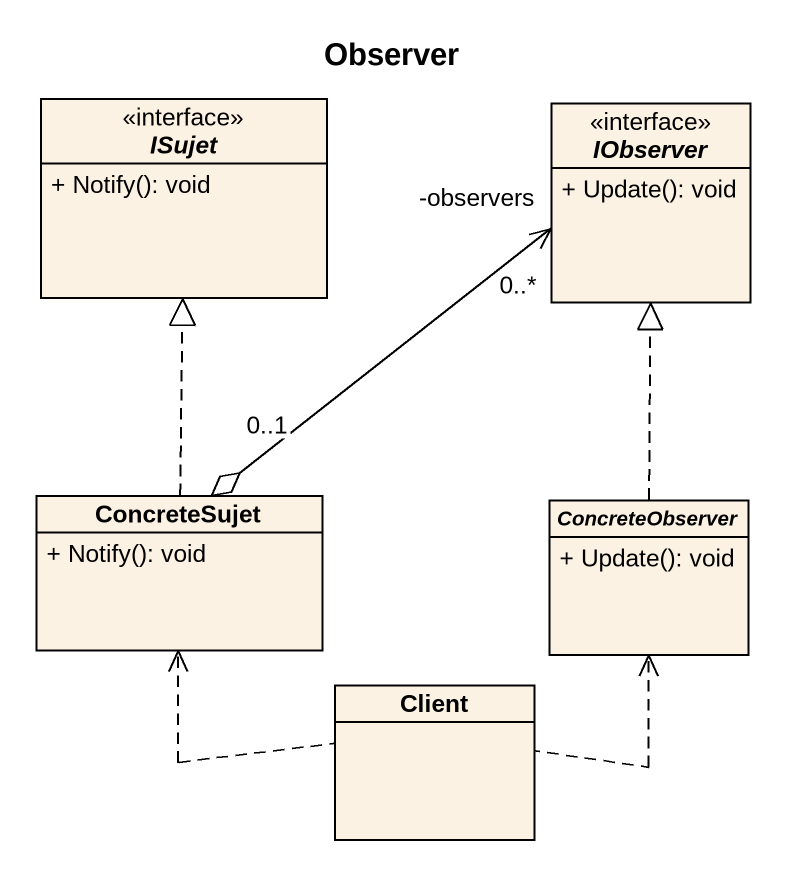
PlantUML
@startuml
title Observer
hide circle
hide empty members
skinparam classAttributeIconSize 0
interface ISujet <<interface>> {
  + Notify(): void
}
interface IObserver <<interface>> {
  + Update(): void
}
class ConcreteSujet {
  + Notify(): void
}
abstract class ConcreteObserver {
  + Update(): void
}
class Client
IObserver "-observers\n0..*" <--o "0..1" ConcreteSujet
ConcreteSujet .up.|> ISujet
ConcreteObserver .up.|> IObserver
Client .up.> ConcreteSujet
Client .up.> ConcreteObserver
@enduml
